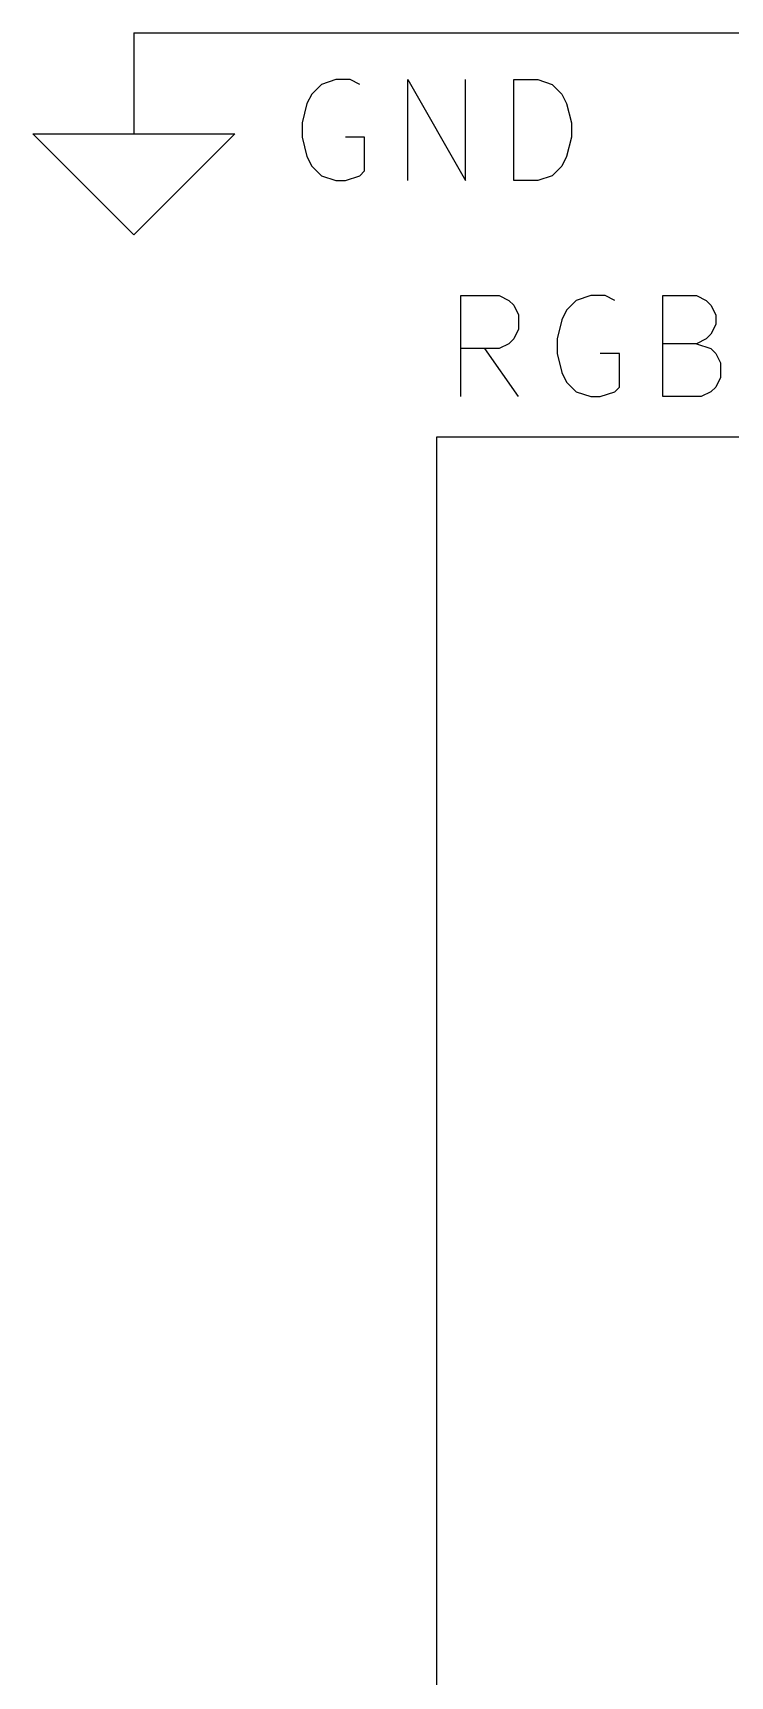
# Model space of a CAD drawing. Extents: x 0.4 to 11.3, y -7.9 to -0.4.
# Drawn here: x 4.25 to 4.595, y -3.564 to -2.75 of the extents above; entities that cross this region are included whole.
import ezdxf

# ---------------------------------------------------------------- set-up
doc = ezdxf.new("R2010")
doc.units = 0
doc.header["$MEASUREMENT"] = 0
for name, color, linetype in [('CYAN2', 4, 'CONTINUOUS'), ('GRAY1', 251, 'CONTINUOUS'), ('GREEN3', 91, 'CONTINUOUS'), ('RED2', 1, 'CONTINUOUS')]:
    doc.layers.add(name, color=color, linetype=linetype)

msp = doc.modelspace()

# ---------------------------------------------------------------- linework, layer by layer
at = {"layer": 'CYAN2', "linetype": 'CONTINUOUS'}
for p, q in [((4.4, -2.77313), (4.39286, -2.77551)), ((4.40714, -2.77313), (4.4, -2.77313)), ((4.41191, -2.77551), (4.40714, -2.77313)), ((4.43571, -2.82313), (4.43571, -2.77313)), ((4.43571, -2.77313), (4.46428, -2.82313)), ((4.46428, -2.82313), (4.46428, -2.77313)), ((4.48809, -2.82313), (4.48809, -2.77313)), ((4.48809, -2.77313), (4.5, -2.77313)), ((4.5, -2.77313), (4.50714, -2.77551)), ((4.38809, -2.78028), (4.38571, -2.78504)), ((4.39286, -2.77551), (4.38809, -2.78028)), ((4.50714, -2.77551), (4.51191, -2.78028)), ((4.51191, -2.78028), (4.51429, -2.78504)), ((4.38571, -2.78504), (4.38333, -2.79456)), ((4.51429, -2.78504), (4.51667, -2.79456)), ((4.38333, -2.79456), (4.38333, -2.8017)), ((4.51667, -2.79456), (4.51667, -2.8017)), ((4.38333, -2.8017), (4.38571, -2.81122)), ((4.41428, -2.8017), (4.40476, -2.8017)), ((4.41428, -2.81837), (4.41428, -2.8017)), ((4.51667, -2.8017), (4.51429, -2.81122)), ((4.38571, -2.81122), (4.38809, -2.81599)), ((4.51429, -2.81122), (4.51191, -2.81599)), ((4.38809, -2.81599), (4.39286, -2.82075)), ((4.39286, -2.82075), (4.4, -2.82313)), ((4.4, -2.82313), (4.40476, -2.82313)), ((4.40476, -2.82313), (4.41191, -2.82075)), ((4.41191, -2.82075), (4.41428, -2.81837)), ((4.5, -2.82313), (4.48809, -2.82313)), ((4.50714, -2.82075), (4.5, -2.82313)), ((4.51191, -2.81599), (4.50714, -2.82075))]:
    msp.add_line(p, q, dxfattribs=at)
at = {"layer": 'GRAY1', "linetype": 'CONTINUOUS'}
for p, q in [((4.4619, -2.93013), (4.4619, -2.88013)), ((4.4619, -2.88013), (4.48095, -2.88013)), ((4.48095, -2.88013), (4.48571, -2.88251)), ((4.52619, -2.88013), (4.51905, -2.88251)), ((4.53333, -2.88013), (4.52619, -2.88013)), ((4.53809, -2.88251), (4.53333, -2.88013)), ((4.5619, -2.93013), (4.5619, -2.88013)), ((4.5619, -2.88013), (4.57857, -2.88013)), ((4.57857, -2.88013), (4.58333, -2.88251)), ((4.48571, -2.88251), (4.48809, -2.88489)), ((4.48809, -2.88489), (4.49047, -2.88965)), ((4.51428, -2.88727), (4.5119, -2.89203)), ((4.51905, -2.88251), (4.51428, -2.88727)), ((4.58333, -2.88251), (4.58571, -2.88489)), ((4.58571, -2.88489), (4.58809, -2.88965)), ((4.49047, -2.8968), (4.48809, -2.90156)), ((4.49047, -2.88965), (4.49047, -2.8968)), ((4.5119, -2.89203), (4.50952, -2.90156)), ((4.58809, -2.89441), (4.58571, -2.89917)), ((4.58809, -2.88965), (4.58809, -2.89441)), ((4.48571, -2.90394), (4.48095, -2.90632)), ((4.48809, -2.90156), (4.48571, -2.90394)), ((4.50952, -2.90156), (4.50952, -2.9087)), ((4.57857, -2.90394), (4.5619, -2.90394)), ((4.58333, -2.90156), (4.57857, -2.90394)), ((4.57857, -2.90394), (4.58571, -2.90632)), ((4.58571, -2.89917), (4.58333, -2.90156)), ((4.48095, -2.90632), (4.4619, -2.90632)), ((4.49047, -2.93013), (4.47381, -2.90632)), ((4.50952, -2.9087), (4.5119, -2.91822)), ((4.54047, -2.9087), (4.53095, -2.9087)), ((4.54047, -2.92537), (4.54047, -2.9087)), ((4.58571, -2.90632), (4.58809, -2.9087)), ((4.58809, -2.9087), (4.59047, -2.91346)), ((4.5119, -2.91822), (4.51428, -2.92298)), ((4.59047, -2.9206), (4.58809, -2.92537)), ((4.59047, -2.91346), (4.59047, -2.9206)), ((4.51428, -2.92298), (4.51905, -2.92775)), ((4.51905, -2.92775), (4.52619, -2.93013)), ((4.53095, -2.93013), (4.53809, -2.92775)), ((4.53809, -2.92775), (4.54047, -2.92537)), ((4.58571, -2.92775), (4.58095, -2.93013)), ((4.58809, -2.92537), (4.58571, -2.92775)), ((4.52619, -2.93013), (4.53095, -2.93013)), ((4.58095, -2.93013), (4.5619, -2.93013))]:
    msp.add_line(p, q, dxfattribs=at)
at = {"layer": 'GREEN3', "linetype": 'CONTINUOUS'}
for p, q in [((4.3, -2.75), (4.9, -2.75)), ((4.45, -4.05), (4.45, -2.95)), ((4.45, -2.95), (4.9, -2.95))]:
    msp.add_line(p, q, dxfattribs=at)
at = {"layer": 'RED2', "linetype": 'CONTINUOUS'}
for p, q in [((4.3, -2.75), (4.3, -2.8)), ((4.3, -2.85), (4.25, -2.8)), ((4.25, -2.8), (4.3, -2.8)), ((4.3, -2.8), (4.35, -2.8)), ((4.35, -2.8), (4.3, -2.85))]:
    msp.add_line(p, q, dxfattribs=at)

doc.saveas('drawing.dxf')
